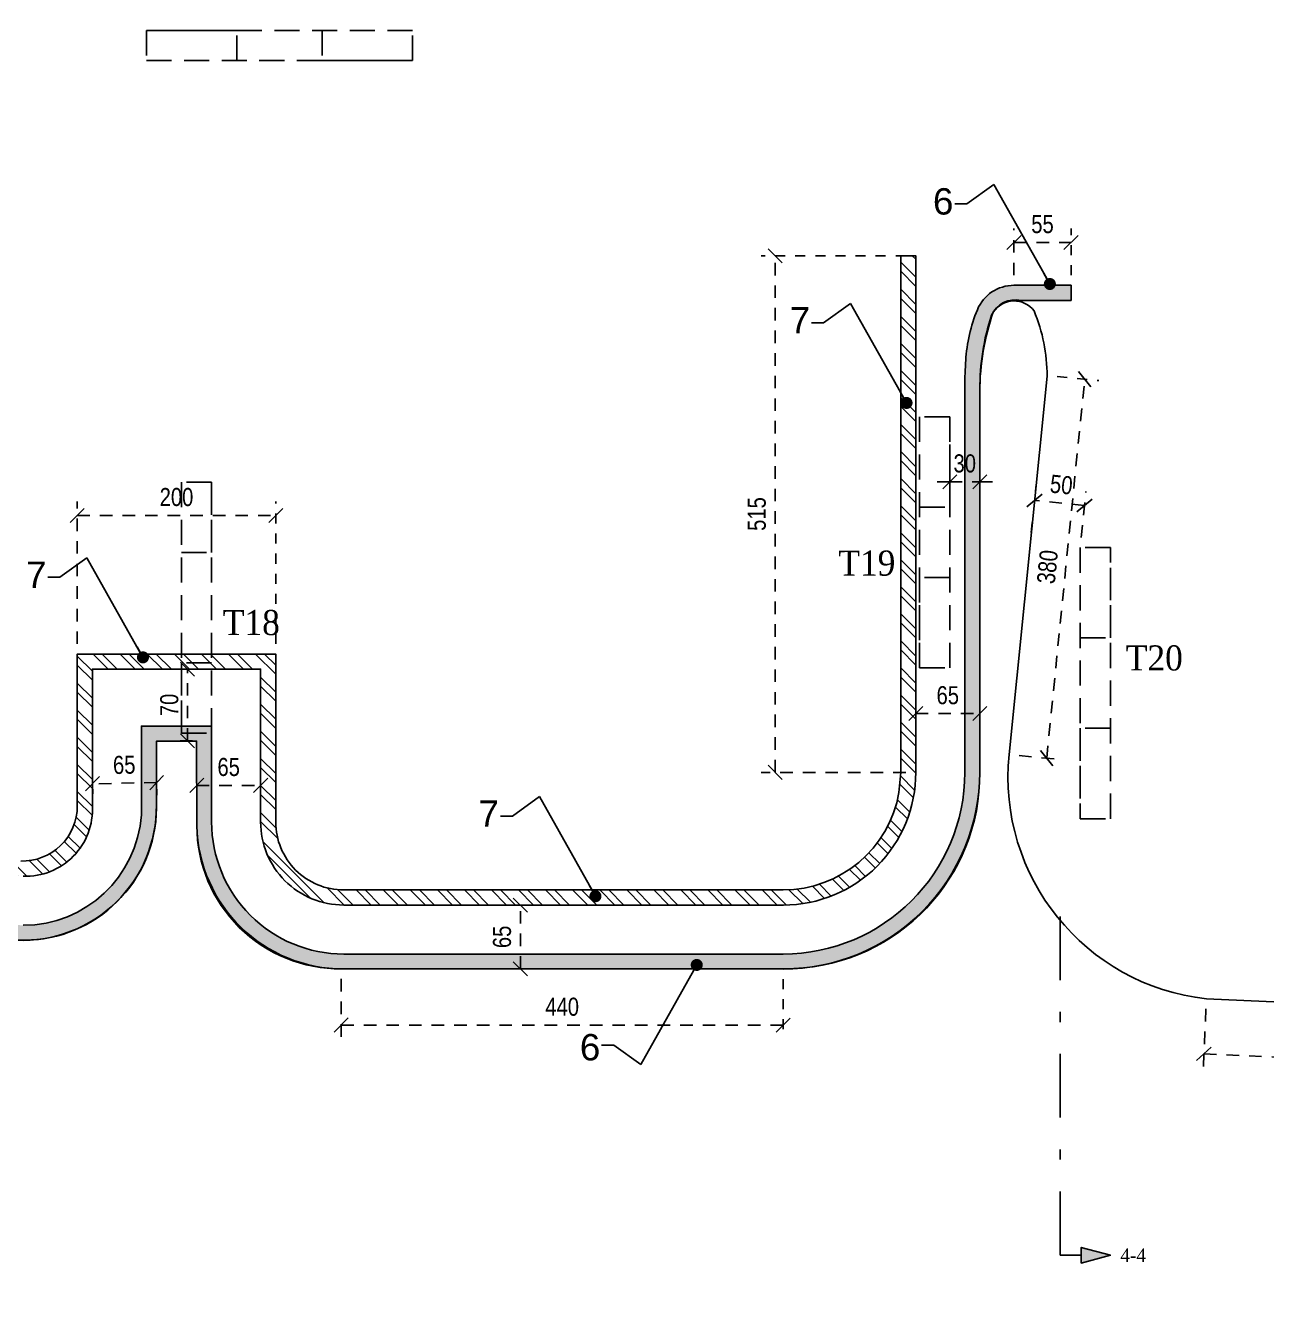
# Model space of a CAD drawing. Header units: millimetres. Extents: x -2171 to 1563, y -1758 to -1505.
# Drawn here: x 413.42 to 425.77, y -1615.48 to -1602.65 of the extents above; entities that cross this region are included whole.
import ezdxf
from ezdxf.enums import TextEntityAlignment as Align

# ---------------------------------------------------------------- set-up
doc = ezdxf.new("R2010")
doc.units = ezdxf.units.MM
doc.header["$PDMODE"] = 32
for name, pattern in [('DASHDOT', [25.399999999999995, 12.7, -6.349999999999999, 0, -6.349999999999999]), ('DASHED2', [0.375, 0.25, -0.125]), ('HIDDEN', [0.375, 0.25, -0.125]), ('HIDDEN2', [0.1875, 0.125, -0.0625])]:
    doc.linetypes.add(name, pattern=pattern)
doc.layers.get('Defpoints').update_dxf_attribs({"color": 6})
for name, color, linetype in [('-S-AKSONES', 50, 'DASHDOT'), ('AM_5', 7, 'Continuous'), ('DIASTASEIS', 7, 'Continuous'), ('Geo_Beam_0', 94, 'Continuous'), ('Geo_Col', 7, 'Continuous'), ('Geo_Lines', 7, 'Continuous'), ('Geo_Lines_3', 7, 'Continuous'), ('Sect_Line_Symbol', 7, 'Continuous'), ('STITHAIO', 94, 'Continuous'), ('Text_Col_-1', 7, 'Continuous')]:
    doc.layers.add(name, color=color, linetype=linetype)
doc.styles.add('1-100', font='arial.ttf', dxfattribs={"width": 0.8})
doc.styles.add('ag', font='arial.ttf', dxfattribs={"height": 0.25})
doc.styles.add('S1TmsNwRmn11_b_934_161', font='times.ttf', dxfattribs={"width": 0.93362935265248, "height": 0.0010875})
doc.styles.add('S1TmsNwRmn1359_b_934_161', font='times.ttf', dxfattribs={"width": 0.93362935265248, "height": 0.1359375})
doc.dimstyles.new('CHRISTOFOROS', dxfattribs={"dimscale": 0.2, "dimtxt": 0.25, "dimasz": 0.6, "dimexe": 0, "dimexo": 0, "dimgap": 0, "dimtad": 0, "dimdec": 0, "dimlfac": 100, "dimzin": 0, "dimdsep": 46, "dimtxsty": 'ag', "dimblk": 'ARCHTICK', "dimcen": 0, "dimclrd": 256, "dimclre": 256, "dimclrt": 1, "dimaunit": 1, "dimadec": 0, "dimazin": 0, "dimtfac": 1, "dimtdec": 0, "dimtofl": 0, "dimtmove": 0, "dimatfit": 3, "dimfxl": 1, "dimtolj": 1, "dimtzin": 0, "dimlwd": -1, "dimlwe": -1, "dimarcsym": 0})
doc.dimstyles.new('Copy of 1-100', dxfattribs={"dimtxt": 0.18, "dimasz": 0.14, "dimexe": 0.14, "dimexo": 0.1, "dimgap": 0.09, "dimtad": 1, "dimdec": 0, "dimlfac": 100, "dimrnd": 5, "dimzin": 5, "dimdsep": 46, "dimtxsty": '1-100', "dimblk": 'OBLIQUE', "dimcen": 0.09, "dimclrd": 1, "dimclre": 1, "dimclrt": 2, "dimadec": 0, "dimazin": 0, "dimtfac": 1, "dimtdec": 0, "dimtix": 1, "dimtmove": 2, "dimatfit": 3, "dimfxl": 5, "dimfxlon": 1, "dimtolj": 1, "dimtzin": 5, "dimarcsym": 0})

# ---------------------------------------------------------------- blocks, each defined once
blk = doc.blocks.new('_Oblique')
at = {"color": 0, "linetype": 'ByBlock', "lineweight": -2}
blk.add_line((-0.5, -0.5), (0.5, 0.5), dxfattribs=at)
blk = doc.blocks.new('*D1329')
at = {"layer": 'Defpoints', "color": 0, "ltscale": 0.5, "transparency": 16777216}
for p in [(416.5585252571356, -1612.047381424296), (420.9582659931816, -1612.04869776865), (420.958098866481, -1612.607300956798)]:
    blk.add_point(p, dxfattribs=at)
at = {"layer": 'DIASTASEIS', "color": 1, "linetype": 'HIDDEN', "lineweight": -2, "ltscale": 0.5, "transparency": 16777216}
blk.add_line((416.5584953384569, -1612.147381419821), (416.5583162442848, -1612.745984606178), dxfattribs=at)
at = {"layer": 'DIASTASEIS', "color": 1, "linetype": 'HIDDEN2', "lineweight": -2, "ltscale": 0.5, "transparency": 16777216}
blk.add_line((420.9582360745029, -1612.148697764174), (420.9580569803308, -1612.747300950532), dxfattribs=at)
at = {"layer": 'DIASTASEIS', "color": 1, "linetype": 'DASHED2', "lineweight": -2, "ltscale": 0.5, "transparency": 16777216}
blk.add_line((416.558358130435, -1612.605984612444), (420.958098866481, -1612.607300956798), dxfattribs=at)
at = {"layer": 'DIASTASEIS', "color": 1, "lineweight": -2, "ltscale": 0.5, "transparency": 16777216, "xscale": 0.14, "yscale": 0.14, "zscale": 0.14}
for p, rotation in [((416.558358130435, -1612.605984612444), 179.9828578595504), ((420.958098866481, -1612.607300956798), 359.9828578595504)]:
    blk.add_blockref('_Oblique', p, dxfattribs=dict(at, rotation=rotation))
at = {"layer": 'DIASTASEIS', "color": 2, "ltscale": 0.5, "transparency": 16777216, "insert": (418.7582829214734, -1612.424739654972), "char_height": 0.18, "attachment_point": 5, "rotation": 359.98285785955045, "style": '1-100'}
blk.add_mtext('\\A1;440', dxfattribs=at)
blk = doc.blocks.new('*D1330')
at = {"layer": 'Defpoints', "color": 0, "ltscale": 0.5, "transparency": 16777216}
for p in [(425.1742051038296, -1612.345622340342), (434.5492683429929, -1612.764453736914), (434.5248266118996, -1613.311554017718)]:
    blk.add_point(p, dxfattribs=at)
at = {"layer": 'DIASTASEIS', "color": 1, "linetype": 'HIDDEN', "lineweight": -2, "ltscale": 0.5, "transparency": 16777216}
blk.add_line((425.1697420506626, -1612.445522696479), (425.1435150983026, -1613.032583119739), dxfattribs=at)
at = {"layer": 'DIASTASEIS', "color": 1, "linetype": 'DASHED2', "lineweight": -2, "ltscale": 0.5, "transparency": 16777216}
blk.add_line((425.1497633727362, -1612.892722621146), (434.5248266118996, -1613.311554017718), dxfattribs=at)
at = {"layer": 'DIASTASEIS', "color": 1, "linetype": 'HIDDEN2', "lineweight": -2, "ltscale": 0.5, "transparency": 16777216}
blk.add_line((434.5448052898261, -1612.864354093051), (434.518578337466, -1613.45141451631), dxfattribs=at)
at = {"layer": 'DIASTASEIS', "color": 1, "lineweight": -2, "ltscale": 0.5, "transparency": 16777216, "xscale": 0.14, "yscale": 0.14, "zscale": 0.14}
for p, rotation in [((425.1497633727362, -1612.892722621146), 177.4420092145653), ((434.5248266118996, -1613.311554017718), 357.4420092145654)]:
    blk.add_blockref('_Oblique', p, dxfattribs=dict(at, rotation=rotation))
at = {"layer": 'DIASTASEIS', "color": 2, "ltscale": 0.5, "transparency": 16777216, "insert": (429.8454134260698, -1612.920416436954), "char_height": 0.18, "attachment_point": 5, "rotation": 357.44200921456536, "style": '1-100'}
blk.add_mtext('\\A1;940', dxfattribs=at)
blk = doc.blocks.new('*D1343')
at = {"layer": 'Defpoints', "color": 0, "ltscale": 0.5, "transparency": 16777216}
for p in [(423.5870046253586, -1606.135366422767), (423.9619966370955, -1606.172955022213), (423.2085349381738, -1609.911062018487)]:
    blk.add_point(p, dxfattribs=at)
at = {"layer": 'DIASTASEIS', "color": 1, "linetype": 'DASHED2', "lineweight": -2, "ltscale": 0.5, "transparency": 16777216}
blk.add_line((423.5835269499106, -1609.948650617934), (423.9619966370955, -1606.172955022213), dxfattribs=at)
at = {"layer": 'DIASTASEIS', "color": 1, "linetype": 'HIDDEN2', "lineweight": -2, "ltscale": 0.5, "transparency": 16777216}
blk.add_line((423.6865059929768, -1606.145340280701), (424.101298551761, -1606.186918423322), dxfattribs=at)
at = {"layer": 'DIASTASEIS', "color": 1, "linetype": 'HIDDEN', "lineweight": -2, "ltscale": 0.5, "transparency": 16777216}
blk.add_line((423.308036305792, -1609.921035876422), (423.7228288645761, -1609.962614019043), dxfattribs=at)
at = {"layer": 'DIASTASEIS', "color": 1, "lineweight": -2, "ltscale": 0.5, "transparency": 16777216, "xscale": 0.14, "yscale": 0.14, "zscale": 0.14}
for p, rotation in [((423.9619966370955, -1606.172955022213), 84.27588308207734), ((423.5835269499106, -1609.948650617934), 264.2758830820773)]:
    blk.add_blockref('_Oblique', p, dxfattribs=dict(at, rotation=rotation))
at = {"layer": 'DIASTASEIS', "color": 2, "ltscale": 0.5, "transparency": 16777216, "insert": (423.5917045982383, -1608.042653936426), "char_height": 0.18, "attachment_point": 5, "rotation": 84.27588308207734, "style": '1-100'}
blk.add_mtext('\\A1;380', dxfattribs=at)
blk = doc.blocks.new('*D1345')
at = {"layer": 'Defpoints', "color": 0, "ltscale": 0.5, "transparency": 16777216}
for p in [(422.9173955154846, -1607.195232714381), (422.6176518567488, -1607.290571259596), (422.9173955154846, -1607.290627617151)]:
    blk.add_point(p, dxfattribs=at)
at = {"layer": 'DIASTASEIS', "color": 1, "linetype": 'HIDDEN', "lineweight": -2, "ltscale": 0.5, "transparency": 16777216}
blk.add_line((422.6176518567488, -1607.195232714381), (422.6176518567488, -1607.055232714381), dxfattribs=at)
at = {"layer": 'DIASTASEIS', "color": 1, "linetype": 'HIDDEN2', "lineweight": -2, "ltscale": 0.5, "transparency": 16777216}
blk.add_line((422.9173955154846, -1607.195232714381), (422.9173955154846, -1607.055232714381), dxfattribs=at)
at = {"layer": 'DIASTASEIS', "color": 1, "linetype": 'DASHED2', "lineweight": -2, "ltscale": 0.5, "transparency": 16777216}
for p, q in [((422.6176518567488, -1607.195232714381), (422.4776518567487, -1607.195232714381)), ((422.6176518567488, -1607.195232714381), (422.9173955154846, -1607.195232714381)), ((422.9173955154846, -1607.195232714381), (423.0573955154845, -1607.195232714381))]:
    blk.add_line(p, q, dxfattribs=at)
at = {"layer": 'DIASTASEIS', "color": 1, "lineweight": -2, "ltscale": 0.5, "transparency": 16777216, "xscale": 0.14, "yscale": 0.14, "zscale": 0.14}
blk.add_blockref('_Oblique', (422.6176518567488, -1607.195232714381), dxfattribs=at)
at = {"layer": 'DIASTASEIS', "color": 1, "lineweight": -2, "ltscale": 0.5, "transparency": 16777216, "xscale": 0.14, "yscale": 0.14, "zscale": 0.14, "rotation": 180}
blk.add_blockref('_Oblique', (422.9173955154846, -1607.195232714381), dxfattribs=at)
at = {"layer": 'DIASTASEIS', "color": 2, "ltscale": 0.5, "transparency": 16777216, "insert": (422.7675236861166, -1607.013268185049), "char_height": 0.18, "attachment_point": 5, "style": '1-100'}
blk.add_mtext('\\A1;30', dxfattribs=at)
blk = doc.blocks.new('*D1346')
at = {"layer": 'Defpoints', "color": 0, "ltscale": 0.5, "transparency": 16777216}
for p in [(423.4626728755772, -1607.380531188157), (423.4204646603253, -1607.800811572421), (423.9175454347855, -1607.8507327515)]:
    blk.add_point(p, dxfattribs=at)
at = {"layer": 'DIASTASEIS', "color": 1, "linetype": 'HIDDEN2', "lineweight": -2, "ltscale": 0.5, "transparency": 16777216}
blk.add_line((423.4304572650454, -1607.701312085734), (423.4766625221852, -1607.241231906796), dxfattribs=at)
at = {"layer": 'DIASTASEIS', "color": 1, "linetype": 'HIDDEN', "lineweight": -2, "ltscale": 0.5, "transparency": 16777216}
blk.add_line((423.9275380395056, -1607.751233264813), (423.9737432966454, -1607.291153085874), dxfattribs=at)
at = {"layer": 'DIASTASEIS', "color": 1, "linetype": 'DASHED2', "lineweight": -2, "ltscale": 0.5, "transparency": 16777216}
blk.add_line((423.9597536500374, -1607.430452367236), (423.4626728755772, -1607.380531188157), dxfattribs=at)
at = {"layer": 'DIASTASEIS', "color": 1, "lineweight": -2, "ltscale": 0.5, "transparency": 16777216, "xscale": 0.14, "yscale": 0.14, "zscale": 0.14}
for p, rotation in [((423.4626728755772, -1607.380531188157), 174.2650880362991), ((423.9597536500374, -1607.430452367236), 354.2650880362992)]:
    blk.add_blockref('_Oblique', p, dxfattribs=dict(at, rotation=rotation))
at = {"layer": 'DIASTASEIS', "color": 2, "ltscale": 0.5, "transparency": 16777216, "insert": (423.72939012434, -1607.224499089329), "char_height": 0.18, "attachment_point": 5, "rotation": 354.2650880362992, "style": '1-100'}
blk.add_mtext('\\A1;50', dxfattribs=at)
blk = doc.blocks.new('_ArchTick')
at = {"color": 0, "linetype": 'ByBlock', "const_width": 0.150000081}
blk.add_lwpolyline([(-0.5000002699998732, -0.5000002699998732), (0.5000002699998732, 0.5000002699998732)], dxfattribs=at)
blk = doc.blocks.new('*D1432')
at = {"layer": 'AM_5', "color": 1, "linetype": 'DASHED2', "lineweight": -2, "ltscale": 0.5, "transparency": 16777216}
blk.add_line((414.7195911383932, -1610.190564134839), (414.0815978108883, -1610.203600438351), dxfattribs=at)
at = {"layer": 'AM_5', "color": 1, "linetype": 'HIDDEN2', "lineweight": -2, "ltscale": 0.5, "transparency": 16777216}
blk.add_line((414.0815978108883, -1610.203600438351), (414.0844578746674, -1610.343571221142), dxfattribs=at)
at = {"layer": 'AM_5', "color": 1, "linetype": 'HIDDEN', "lineweight": -2, "ltscale": 0.5, "transparency": 16777216}
blk.add_line((414.7195911383932, -1610.190564134839), (414.7224512021723, -1610.33053491763), dxfattribs=at)
at = {"layer": 'Defpoints', "color": 0, "ltscale": 0.5, "transparency": 16777216}
for p in [(414.0797099030562, -1610.111206716563), (414.7177032305611, -1610.098170413051), (414.0815978108883, -1610.203600438351)]:
    blk.add_point(p, dxfattribs=at)
at = {"layer": 'AM_5', "color": 1, "lineweight": -2, "ltscale": 0.5, "transparency": 16777216, "xscale": 0.14, "yscale": 0.14, "zscale": 0.14}
for p, rotation in [((414.0815978108883, -1610.203600438351), 181.1705784584299), ((414.7195911383932, -1610.190564134839), 1.170578458429947)]:
    blk.add_blockref('_Oblique', p, dxfattribs=dict(at, rotation=rotation))
at = {"layer": 'AM_5', "color": 2, "ltscale": 0.5, "transparency": 16777216, "insert": (414.3968783705288, -1610.015217110962), "char_height": 0.18, "attachment_point": 5, "rotation": 1.1705784584299634, "style": '1-100'}
blk.add_mtext('\\A1;65', dxfattribs=at)
blk = doc.blocks.new('*D1433')
at = {"layer": 'AM_5', "color": 1, "linetype": 'HIDDEN', "lineweight": -2, "ltscale": 0.5, "transparency": 16777216}
blk.add_line((415.1188650999776, -1610.218776564162), (415.1188648741908, -1610.358776564162), dxfattribs=at)
at = {"layer": 'AM_5', "color": 1, "linetype": 'DASHED2', "lineweight": -2, "ltscale": 0.5, "transparency": 16777216}
blk.add_line((415.1188650999776, -1610.218776564162), (415.7556958729981, -1610.218777591219), dxfattribs=at)
at = {"layer": 'AM_5', "color": 1, "linetype": 'HIDDEN2', "lineweight": -2, "ltscale": 0.5, "transparency": 16777216}
blk.add_line((415.7556958729981, -1610.218777591219), (415.7556956472113, -1610.358777591219), dxfattribs=at)
at = {"layer": 'Defpoints', "color": 0, "ltscale": 0.5, "transparency": 16777216}
for p in [(415.1188651303575, -1610.199939414802), (415.7556959033779, -1610.199940441859), (415.7556958729981, -1610.218777591219)]:
    blk.add_point(p, dxfattribs=at)
at = {"layer": 'AM_5', "color": 1, "lineweight": -2, "ltscale": 0.5, "transparency": 16777216, "xscale": 0.14, "yscale": 0.14, "zscale": 0.14}
for p, rotation in [((415.1188650999776, -1610.218776564162), 179.9999075954853), ((415.7556958729981, -1610.218777591219), 359.9999075954853)]:
    blk.add_blockref('_Oblique', p, dxfattribs=dict(at, rotation=rotation))
at = {"layer": 'AM_5', "color": 2, "ltscale": 0.5, "transparency": 16777216, "insert": (415.4372807798545, -1610.036873939901), "char_height": 0.18, "attachment_point": 5, "rotation": 359.99990759548535, "style": '1-100'}
blk.add_mtext('\\A1;65', dxfattribs=at)
blk = doc.blocks.new('*D1434')
at = {"layer": 'AM_5', "color": 1, "linetype": 'HIDDEN', "lineweight": -2, "ltscale": 0.5, "transparency": 16777216}
blk.add_line((413.9297040148667, -1608.810883227101), (413.9297040148667, -1607.389916223546), dxfattribs=at)
at = {"layer": 'AM_5', "color": 1, "linetype": 'HIDDEN2', "lineweight": -2, "ltscale": 0.5, "transparency": 16777216}
blk.add_line((415.9056979823168, -1608.810883227094), (415.9056979823168, -1607.389916223546), dxfattribs=at)
at = {"layer": 'AM_5', "color": 1, "linetype": 'DASHED2', "lineweight": -2, "ltscale": 0.5, "transparency": 16777216}
blk.add_line((413.9297040148667, -1607.529916223546), (415.9056979823168, -1607.529916223546), dxfattribs=at)
at = {"layer": 'Defpoints', "color": 0, "ltscale": 0.5, "transparency": 16777216}
for p in [(415.9056979823168, -1607.529916223546), (413.9297040148667, -1608.910883227101), (415.9056979823168, -1608.910883227093)]:
    blk.add_point(p, dxfattribs=at)
at = {"layer": 'AM_5', "color": 1, "lineweight": -2, "ltscale": 0.5, "transparency": 16777216, "xscale": 0.14, "yscale": 0.14, "zscale": 0.14, "rotation": 180}
blk.add_blockref('_Oblique', (413.9297040148667, -1607.529916223546), dxfattribs=at)
at = {"layer": 'AM_5', "color": 1, "lineweight": -2, "ltscale": 0.5, "transparency": 16777216, "xscale": 0.14, "yscale": 0.14, "zscale": 0.14}
blk.add_blockref('_Oblique', (415.9056979823168, -1607.529916223546), dxfattribs=at)
at = {"layer": 'AM_5', "color": 2, "ltscale": 0.5, "transparency": 16777216, "insert": (414.9177009985917, -1607.348013085756), "char_height": 0.18, "attachment_point": 5, "style": '1-100'}
blk.add_mtext('\\A1;200', dxfattribs=at)
blk = doc.blocks.new('*D1435')
at = {"layer": 'AM_5', "color": 1, "linetype": 'HIDDEN2', "lineweight": -2, "ltscale": 0.5, "transparency": 16777216}
blk.add_line((414.9535989100203, -1609.060862070069), (415.1684809189474, -1609.060862070069), dxfattribs=at)
at = {"layer": 'AM_5', "color": 1, "linetype": 'DASHED2', "lineweight": -2, "ltscale": 0.5, "transparency": 16777216}
blk.add_line((415.0284809189474, -1609.775164314721), (415.0284809189474, -1609.060862070069), dxfattribs=at)
at = {"layer": 'AM_5', "color": 1, "linetype": 'HIDDEN', "lineweight": -2, "ltscale": 0.5, "transparency": 16777216}
blk.add_line((414.9535842100538, -1609.775164314721), (415.1684809189474, -1609.775164314721), dxfattribs=at)
at = {"layer": 'Defpoints', "color": 0, "ltscale": 0.5, "transparency": 16777216}
for p in [(414.8535989100203, -1609.060862070069), (415.0284809189474, -1609.060862070069), (414.8535842100539, -1609.775164314721)]:
    blk.add_point(p, dxfattribs=at)
at = {"layer": 'AM_5', "color": 1, "lineweight": -2, "ltscale": 0.5, "transparency": 16777216, "xscale": 0.14, "yscale": 0.14, "zscale": 0.14}
for p, rotation in [((415.0284809189474, -1609.060862070069), 90), ((415.0284809189474, -1609.775164314721), 270)]:
    blk.add_blockref('_Oblique', p, dxfattribs=dict(at, rotation=rotation))
at = {"layer": 'AM_5', "color": 2, "ltscale": 0.5, "transparency": 16777216, "insert": (414.846577781157, -1609.418013192395), "char_height": 0.18, "attachment_point": 5, "rotation": 90, "style": '1-100'}
blk.add_mtext('\\A1;70', dxfattribs=at)
blk = doc.blocks.new('*D1436')
at = {"layer": 'AM_5', "color": 1, "linetype": 'HIDDEN2', "lineweight": -2, "ltscale": 0.5, "transparency": 16777216}
blk.add_line((418.3417907898842, -1611.410804701229), (418.4817907898843, -1611.410804701229), dxfattribs=at)
at = {"layer": 'AM_5', "color": 1, "linetype": 'DASHED2', "lineweight": -2, "ltscale": 0.5, "transparency": 16777216}
blk.add_line((418.3417907898842, -1612.045783830649), (418.3417907898842, -1611.410804701229), dxfattribs=at)
at = {"layer": 'AM_5', "color": 1, "linetype": 'HIDDEN', "lineweight": -2, "ltscale": 0.5, "transparency": 16777216}
blk.add_line((418.3417907898842, -1612.045783830649), (418.4817907898843, -1612.045783830649), dxfattribs=at)
at = {"layer": 'Defpoints', "color": 0, "ltscale": 0.5, "transparency": 16777216}
for p in [(418.2516829587533, -1611.410804701229), (418.3417907898842, -1611.410804701229), (418.2517089631923, -1612.045783830649)]:
    blk.add_point(p, dxfattribs=at)
at = {"layer": 'AM_5', "color": 1, "lineweight": -2, "ltscale": 0.5, "transparency": 16777216, "xscale": 0.14, "yscale": 0.14, "zscale": 0.14}
for p, rotation in [((418.3417907898842, -1611.410804701229), 90), ((418.3417907898842, -1612.045783830649), 270)]:
    blk.add_blockref('_Oblique', p, dxfattribs=dict(at, rotation=rotation))
at = {"layer": 'AM_5', "color": 2, "ltscale": 0.5, "transparency": 16777216, "insert": (418.1598876520937, -1611.728294265938), "char_height": 0.18, "attachment_point": 5, "rotation": 90, "style": '1-100'}
blk.add_mtext('\\A1;65', dxfattribs=at)
blk = doc.blocks.new('*D1437')
at = {"layer": 'AM_5', "color": 1, "linetype": 'HIDDEN', "lineweight": -2, "ltscale": 0.5, "transparency": 16777216}
blk.add_line((422.2796966940729, -1609.504123604233), (422.2796966940729, -1609.644123604233), dxfattribs=at)
at = {"layer": 'AM_5', "color": 1, "linetype": 'DASHED2', "lineweight": -2, "ltscale": 0.5, "transparency": 16777216}
blk.add_line((422.2796966940729, -1609.504123604233), (422.9169962379279, -1609.504123604233), dxfattribs=at)
at = {"layer": 'AM_5', "color": 1, "linetype": 'HIDDEN2', "lineweight": -2, "ltscale": 0.5, "transparency": 16777216}
blk.add_line((422.9169962379279, -1609.504123604233), (422.9169962379279, -1609.644123604233), dxfattribs=at)
at = {"layer": 'Defpoints', "color": 0, "ltscale": 0.5, "transparency": 16777216}
for p in [(422.2796966940729, -1609.414108014084), (422.9169962379279, -1609.414227838616), (422.9169962379279, -1609.504123604233)]:
    blk.add_point(p, dxfattribs=at)
at = {"layer": 'AM_5', "color": 1, "lineweight": -2, "ltscale": 0.5, "transparency": 16777216, "xscale": 0.14, "yscale": 0.14, "zscale": 0.14, "rotation": 180}
blk.add_blockref('_Oblique', (422.2796966940729, -1609.504123604233), dxfattribs=at)
at = {"layer": 'AM_5', "color": 1, "lineweight": -2, "ltscale": 0.5, "transparency": 16777216, "xscale": 0.14, "yscale": 0.14, "zscale": 0.14}
blk.add_blockref('_Oblique', (422.9169962379279, -1609.504123604233), dxfattribs=at)
at = {"layer": 'AM_5', "color": 2, "ltscale": 0.5, "transparency": 16777216, "insert": (422.5983464660004, -1609.322220466442), "char_height": 0.18, "attachment_point": 5, "style": '1-100'}
blk.add_mtext('\\A1;65', dxfattribs=at)
blk = doc.blocks.new('*D1438')
at = {"layer": 'AM_5', "color": 1, "linetype": 'HIDDEN2', "lineweight": -2, "ltscale": 0.5, "transparency": 16777216}
blk.add_line((422.1796967848061, -1604.943283888194), (420.7392684627701, -1604.943283888194), dxfattribs=at)
at = {"layer": 'AM_5', "color": 1, "linetype": 'DASHED2', "lineweight": -2, "ltscale": 0.5, "transparency": 16777216}
blk.add_line((420.8792684627701, -1610.089195893142), (420.8792684627701, -1604.943283888194), dxfattribs=at)
at = {"layer": 'AM_5', "color": 1, "linetype": 'HIDDEN', "lineweight": -2, "ltscale": 0.5, "transparency": 16777216}
blk.add_line((422.179696694073, -1610.089195893142), (420.7392684627701, -1610.089195893142), dxfattribs=at)
at = {"layer": 'Defpoints', "color": 0, "ltscale": 0.5, "transparency": 16777216}
for p in [(420.8792684627701, -1604.943283888194), (422.2796967848061, -1604.943283888194), (422.279696694073, -1610.089195893142)]:
    blk.add_point(p, dxfattribs=at)
at = {"layer": 'AM_5', "color": 1, "lineweight": -2, "ltscale": 0.5, "transparency": 16777216, "xscale": 0.14, "yscale": 0.14, "zscale": 0.14}
for p, rotation in [((420.8792684627701, -1604.943283888194), 90), ((420.8792684627701, -1610.089195893142), 270)]:
    blk.add_blockref('_Oblique', p, dxfattribs=dict(at, rotation=rotation))
at = {"layer": 'AM_5', "color": 2, "ltscale": 0.5, "transparency": 16777216, "insert": (420.6973653249796, -1607.516239890667), "char_height": 0.18, "attachment_point": 5, "rotation": 90, "style": '1-100'}
blk.add_mtext('\\A1;515', dxfattribs=at)
blk = doc.blocks.new('*D1439')
at = {"layer": 'AM_5', "color": 1, "linetype": 'HIDDEN', "lineweight": -2, "ltscale": 0.5, "transparency": 16777216}
blk.add_line((423.2577445770325, -1605.137995154411), (423.2577445770325, -1604.67116387475), dxfattribs=at)
at = {"layer": 'AM_5', "color": 1, "linetype": 'HIDDEN2', "lineweight": -2, "ltscale": 0.5, "transparency": 16777216}
blk.add_line((423.8256466606148, -1605.137995154411), (423.8256466606148, -1604.67116387475), dxfattribs=at)
at = {"layer": 'AM_5', "color": 1, "linetype": 'DASHED2', "lineweight": -2, "ltscale": 0.5, "transparency": 16777216}
blk.add_line((423.2577445770325, -1604.811163874751), (423.8256466606148, -1604.811163874751), dxfattribs=at)
at = {"layer": 'Defpoints', "color": 0, "ltscale": 0.5, "transparency": 16777216}
for p in [(423.8256466606148, -1604.811163874751), (423.2577445770325, -1605.237995154411), (423.8256466606148, -1605.237995154411)]:
    blk.add_point(p, dxfattribs=at)
at = {"layer": 'AM_5', "color": 1, "lineweight": -2, "ltscale": 0.5, "transparency": 16777216, "xscale": 0.14, "yscale": 0.14, "zscale": 0.14, "rotation": 180}
blk.add_blockref('_Oblique', (423.2577445770325, -1604.811163874751), dxfattribs=at)
at = {"layer": 'AM_5', "color": 1, "lineweight": -2, "ltscale": 0.5, "transparency": 16777216, "xscale": 0.14, "yscale": 0.14, "zscale": 0.14}
blk.add_blockref('_Oblique', (423.8256466606148, -1604.811163874751), dxfattribs=at)
at = {"layer": 'AM_5', "color": 2, "ltscale": 0.5, "transparency": 16777216, "insert": (423.5416956188236, -1604.62962908621), "char_height": 0.18, "attachment_point": 5, "style": '1-100'}
blk.add_mtext('\\A1;55', dxfattribs=at)

msp = doc.modelspace()

# ---------------------------------------------------------------- hatches: boundary and pattern name
at = {"layer": 'Geo_Beam_0', "linetype": 'Continuous', "ltscale": 0.5, "transparency": 33554687}
h = msp.add_hatch(dxfattribs=at)
h.set_pattern_fill('SACNCR', color=253, scale=0.04)
h.set_pattern_definition([(45, (0, 0), (-0.0673519209080187, 0.0673519209080187), []), (45, (0.067352, 0), (-0.0673519209080187, 0.0673519209080187), [0, -0.09525])])
edge = h.paths.add_edge_path()
edge.add_line((424.0256587151191, -1597.398682758792), (406.7676943150173, -1597.398682758792))
edge.add_line((406.7676943150173, -1597.398682758792), (406.7676943150173, -1602.348682592928))
edge.add_line((406.7676943150173, -1602.348682592928), (403.5432026083639, -1602.347693439185))
edge.add_arc((403.5423604815902, -1605.092899445956), 2.745206135938001, 89.98242379322018, 185.446485268922)
edge.add_line((400.8095481692449, -1605.353463438643), (401.2336493554393, -1609.666255751363))
edge.add_arc((403.3878451347564, -1609.233937304585), 2.197147854617978, 191.3477593347945, 268.4981160747907)
edge.add_line((403.330258289974, -1611.4303303592), (413.3921037025902, -1611.762458861729))
edge.add_arc((413.3920072865601, -1610.436484740751), 1.325974124483256, 270.0041661684827, 359.6944801490168)
edge.add_line((414.7179625599029, -1610.443555235307), (414.7179751191554, -1609.778858197818))
edge.add_line((414.7179751191554, -1609.778858197818), (415.1176934830667, -1609.77774891436))
edge.add_line((415.1176934830667, -1609.77774891436), (415.1200367776483, -1610.622129915244))
edge.add_arc((416.5792555138442, -1610.58776807803), 1.45962325821489, 181.3489577774885, 270.1550004049508)
edge.add_line((416.5832041802567, -1612.047385995143), (421.0649367312766, -1612.043082457723))
edge.add_arc((420.980523847767, -1610.10848166262), 1.936441522823245, 272.4984152473384, 360.5706402446013)
edge.add_line((422.9168693309929, -1610.089195893135), (422.9176966940732, -1606.272462612238))
edge.add_arc((425.33181891202, -1606.272985927714), 2.414122274667002, 162.2263636406994, 179.987579846846, ccw=False)
edge.add_arc((423.2742232443871, -1605.64878873759), 0.2663346846338164, 78.30210118912788, 154.9589204371281, ccw=False)
edge.add_line((423.3282229704387, -1605.387985758647), (423.8256438272783, -1605.387995154384))
edge.add_line((423.8256438272783, -1605.387995154384), (423.8256466606148, -1605.237995154411))
edge.add_line((423.8256466606148, -1605.237995154411), (423.2577445770325, -1605.237995154411))
edge.add_arc((423.2577445770328, -1605.632711368139), 0.3947162137280884, 90.00000000004125, 157.4196821867719)
edge.add_arc((424.3172598152025, -1606.073318027576), 1.542194652851814, 157.4196821867434, 176.8264764805955)
edge.add_arc((293.9239581212092, -1598.843642434732), 129.0513784502627, 356.7488852150706, 356.826476480576, ccw=False)
edge.add_line((422.7676370650344, -1606.162431687976), (422.7676370650344, -1610.089195893135))
edge.add_arc((420.9581351849422, -1610.089195893135), 1.809501880092227, 270.00418343124176, 359.99999999999284, ccw=False)
edge.add_line((420.9582673050871, -1611.898697768404), (416.5831455346269, -1611.898873032522))
edge.add_arc((416.583092840781, -1610.583475475224), 1.315397558353166, 179.9976124279166, 270.0022952262301, ccw=False)
edge.add_line((415.2676952835699, -1610.583420661301), (415.2676968206513, -1609.628868586989))
edge.add_line((415.2676968206513, -1609.628868586989), (414.5677040148716, -1609.628868586989))
edge.add_line((414.5677040148716, -1609.628868586989), (414.5677172399614, -1610.512239170903))
edge.add_arc((413.3903229860794, -1610.432359356214), 1.180100849024838, 270.0864566612107, 356.1187398042187, ccw=False)
edge.add_line((413.3921037025902, -1611.612458861729), (403.3206246169359, -1611.279929656397))
edge.add_arc((403.388193164106, -1609.233447125657), 2.047597679523582, 185.4543197008269, 268.108956863738, ccw=False)
edge.add_line((401.3498663985341, -1609.428075628049), (400.9471543456461, -1605.092899445963))
edge.add_arc((403.5423604815904, -1605.092899445963), 2.595206135944351, 90.0000000000012, 180, ccw=False)
edge.add_line((403.5423604815904, -1602.497693310018), (406.9176943150173, -1602.497693310018))
edge.add_line((406.9176943150173, -1602.497693310018), (406.9176943150173, -1597.548682758791))
edge.add_line((406.9176943150173, -1597.548682758791), (424.0256587151192, -1597.548682758787))
edge.add_line((424.0256587151192, -1597.548682758787), (424.0256587151191, -1597.398682758792))
at = {"layer": 'Geo_Lines_3', "linetype": 'Continuous', "ltscale": 0.5, "transparency": 33554572}
h = msp.add_hatch(dxfattribs=at)
h.set_pattern_fill('ANSI32', color=9, scale=0.02, angle=90)
h.set_pattern_definition([(135, (0, 0), (-0.1347038418160373, -0.1347038418160373), []), (135, (0, 0.0898026), (-0.1347038418160373, -0.1347038418160373), [])])
edge = h.paths.add_edge_path()
edge.add_line((413.9376587090258, -1597.818682758792), (407.4056943150173, -1597.818682758792))
edge.add_line((407.4056943150173, -1597.818682758792), (407.4056943150173, -1602.986682592928))
edge.add_line((407.4056943150173, -1602.986682592928), (403.3836586967596, -1602.991678029059))
edge.add_arc((403.5423604815903, -1605.092899445963), 2.107206135944234, 94.31925498815592, 185.4442502258453)
edge.add_line((401.4446599805333, -1605.292825200248), (401.8354647190703, -1609.381660775936))
edge.add_arc((403.3881780596574, -1609.233254776267), 1.559789427703331, 185.4596593990738, 268.1109190072582)
edge.add_line((403.3367600536155, -1610.792196483782), (413.3921037025901, -1611.124458861729))
edge.add_arc((413.4141161379896, -1610.458290745252), 0.666531699713234, 268.1074433198363, 363.0494655113679)
edge.add_line((414.0797040148717, -1610.422832532237), (414.0797297496691, -1609.060846144246))
edge.add_line((414.0797297496691, -1609.060846144246), (415.7556977404115, -1609.06088063479))
edge.add_line((415.7556977404115, -1609.06088063479), (415.755695284914, -1610.583421448321))
edge.add_arc((416.5831455346227, -1610.583422782802), 0.8274502497097802, 179.9999075954891, 270.0022952401044)
edge.add_line((416.5831786818634, -1611.410873031848), (420.9614636495681, -1611.410693726988))
edge.add_arc((420.9614096613115, -1610.092402794739), 1.318290933354324, 270.0023464465731, 360.1393790273486)
edge.add_line((422.2796966940729, -1610.089195893142), (422.2796966940729, -1604.943283888193))
edge.add_line((422.2796966940729, -1604.943283888193), (422.1296966940873, -1604.943283885548))
edge.add_line((422.1296966940873, -1604.943283885548), (422.1296966940693, -1610.089195893191))
edge.add_line((422.1296966940693, -1610.089195893191), (422.1123987788659, -1610.289769725869))
edge.add_arc((420.9582027954975, -1610.089205376867), 1.17149239268309, 270.00190506142724, 350.1421622570668, ccw=False)
edge.add_line((420.9582417471443, -1611.260697768902), (416.583172672939, -1611.260873031968))
edge.add_arc((416.5831455346228, -1610.583422782802), 0.677450249709787, 180.0001074876774, 270.0022952401017, ccw=False)
edge.add_line((415.9056952849142, -1610.583424053708), (415.9056979823168, -1608.910883227093))
edge.add_line((415.9056979823168, -1608.910883227093), (413.9297040148717, -1608.910883227093))
edge.add_line((413.9297040148717, -1608.910883227093), (413.9297040148717, -1610.424440018829))
edge.add_arc((413.3809299847113, -1610.424440018829), 0.5487740301604163, -91.57195948271419, 0, ccw=False)
edge.add_line((413.3658757812672, -1610.97300752346), (403.341740703416, -1610.641562869055))
edge.add_arc((403.388334755108, -1609.232383201258), 1.409949765695927, 192.3796696347048, 268.1062242599391, ccw=False)
edge.add_line((402.0111685607838, -1609.534660582146), (401.5939811297593, -1605.278570552861))
edge.add_arc((403.5367193741132, -1605.088140845844), 1.952049015621651, 94.10254651980301, 185.5983219930748, ccw=False)
edge.add_line((403.3970663213363, -1603.141093752361), (407.5556943150173, -1603.136682592928))
edge.add_line((407.5556943150173, -1603.136682592928), (407.5556943150173, -1597.96868290812))
edge.add_line((407.5556943150173, -1597.96868290812), (413.9376587090258, -1597.96868290812))
edge.add_line((413.9376587090258, -1597.96868290812), (413.9376587090258, -1597.818682758792))
at = {"layer": 'Sect_Line_Symbol'}
msp.add_hatch(color=2, dxfattribs=at).paths.add_polyline_path([(423.7176138636391, -1614.898682744723), (423.9278361157523, -1614.898682744723), (423.9278361157523, -1614.976328458254), (424.2176138636391, -1614.898682744723), (423.9278361157523, -1614.821037031192), (423.9278361157523, -1614.898682744723)])

# ---------------------------------------------------------------- linework, layer by layer
at = {"layer": 'Geo_Col', "color": 94, "linetype": 'HIDDEN'}
for points in [[(414.6175551173903, -1602.998682758879), (417.2675551173904, -1602.998682758879), (417.2675551173904, -1602.698682758879), (414.6175551173903, -1602.698682758879)], [(414.6175551173903, -1602.998682758879), (415.5175551173904, -1602.998682758879), (415.5175551173904, -1602.698682758879), (414.6175551173903, -1602.698682758879)], [(417.2675551173904, -1602.698682758879), (416.3675551173903, -1602.698682758879), (416.3675551173903, -1602.998682758879), (417.2675551173904, -1602.998682758879)], [(422.6176518567488, -1609.048682484636), (422.6176518567488, -1606.548682484636), (422.3176518567488, -1606.548682484636), (422.3176518567488, -1609.048682484636)], [(422.3176518567488, -1606.548682484636), (422.3176518567488, -1607.448682484636), (422.6176518567488, -1607.448682484636), (422.6176518567488, -1606.548682484636)], [(415.2676510108201, -1609.698682491552), (415.2676510108201, -1607.198682491552), (414.9676510108202, -1607.198682491552), (414.9676510108202, -1609.698682491552)], [(414.9676510108202, -1607.198682491552), (414.9676510108202, -1607.898682491552), (415.2676510108201, -1607.898682491552), (415.2676510108201, -1607.198682491552)], [(424.2175454347857, -1610.550732751499), (424.2175454347857, -1607.850732751499), (423.9175454347855, -1607.850732751499), (423.9175454347855, -1610.550732751499)], [(423.9175454347855, -1607.850732751499), (423.9175454347855, -1608.750732751499), (424.2175454347857, -1608.750732751499), (424.2175454347857, -1607.850732751499)], [(422.6176518567488, -1609.048682484636), (422.6176518567488, -1608.148682484636), (422.3176518567488, -1608.148682484636), (422.3176518567488, -1609.048682484636)], [(415.2676510108201, -1609.698682491552), (415.2676510108201, -1608.998682491552), (414.9676510108202, -1608.998682491552), (414.9676510108202, -1609.698682491552)], [(424.2175454347857, -1610.550732751499), (424.2175454347857, -1609.650732751499), (423.9175454347855, -1609.650732751499), (423.9175454347855, -1610.550732751499)]]:
    msp.add_lwpolyline(points, close=True, dxfattribs=at)
at = {"layer": 'Geo_Lines', "color": 94}
msp.add_lwpolyline([(435.8723400797225, -1596.033283173226), (423.9876587151188, -1596.033283173226), (423.9876587151191, -1597.398682758879), (406.7676943150172, -1597.398682758879), (406.7676943150172, -1602.348682593015), (403.6160505908294, -1602.348682527396, 0.4503867004457472), (400.8095481668546, -1605.353463413735), (401.2005627363589, -1609.442513212471, 0.3628964541314394), (403.2028997261614, -1611.420286793105), (413.3397964009239, -1611.761426563478, 0.4266676430321938), (414.7177024462507, -1610.417475075578), (414.7177040148715, -1609.778865750523), (415.1176935019382, -1609.777755714655), (415.1200367818939, -1610.622131445276, 0.4152962840433905), (416.5585252571356, -1612.047381424296), (420.9582659931816, -1612.048697768651, 0.4145231940216311), (422.9168693309928, -1610.089195893223), (422.9175825892366, -1606.295655937467, -0.0840898140903889), (423.0515113557414, -1605.505845303345, -0.5177673579127992), (423.4579477310997, -1605.493436449653, -0.1006388602670729), (423.5869885174759, -1606.142681508051), (423.2085349381739, -1609.911062018487, 0.4106642453568268), (425.1742051038295, -1612.345622340342), (434.5492683429929, -1612.764453736914, 0.3591214910955181)], format="xyb", dxfattribs=at)
at = {"layer": 'Sect_Line_Symbol', "color": 2, "linetype": 'DASHDOT', "ltscale": 0.05}
msp.add_lwpolyline([(423.7176138636391, -1614.898682744723), (423.7176138636391, -1611.275950643344)], dxfattribs=at)
at = {"layer": 'Sect_Line_Symbol', "color": 2}
msp.add_lwpolyline([(423.7176138636391, -1614.898682744723), (423.9278361157523, -1614.898682744723), (423.9278361157523, -1614.976328458254), (424.2176138636391, -1614.898682744723), (423.9278361157523, -1614.821037031192), (423.9278361157523, -1614.898682744723)], close=True, dxfattribs=at)
at = {"layer": 'STITHAIO', "ltscale": 0.5}
for points in [[(413.3921037025901, -1611.124458861729, 0.4397086100990012), (414.0797040148717, -1610.422832532237), (414.0797297496691, -1609.060846144246), (415.7556977404115, -1609.06088063479), (415.755695284914, -1610.583421448321, 0.4142257679480906), (416.5831786818634, -1611.410873031848), (420.9614636495681, -1611.410693726988, 0.4149142398319741), (422.2796966940729, -1610.089195893142), (422.2796966940729, -1604.943283888193), (422.1296966940873, -1604.943283885548), (422.1296966940693, -1610.089195893191, 1.7416e-12), (422.1123987788659, -1610.289769725869, -0.3646634488592653), (420.9582417471443, -1611.260697768902), (416.583172672939, -1611.260873031968, -0.4142247461005778), (415.9056952849142, -1610.583424053708), (415.9056979823168, -1608.910883227093), (413.9297040148717, -1608.910883227093), (413.9297040148717, -1610.424440018829, -0.4222723643177993), (413.3658757812672, -1610.97300752346)], [(413.3921037025902, -1611.762458861729, 0.4126313472275644), (414.7179625599029, -1610.443555235307), (414.7179751191554, -1609.778858197818), (415.1176934830667, -1609.77774891436), (415.1200367776483, -1610.622129915244, 0.4081231980336916), (416.5832041802567, -1612.047385995143), (421.0649367312766, -1612.043082457723, 0.4043928562615701), (422.9168693309929, -1610.089195893135), (422.9176966940732, -1606.272462612238, -0.0776534481214035), (423.0329228088266, -1605.53605780112, -0.3475364904062892), (423.3282229704387, -1605.387985758647), (423.8256438272783, -1605.387995154384), (423.8256466606148, -1605.237995154411), (423.2577445770325, -1605.237995154411, 0.3029640233304127), (422.8932864495956, -1605.481148962758, 0.0848810881065427), (422.7774301906512, -1605.987941949901, -0.0003385557763995), (422.7676370650344, -1606.162431687976), (422.7676370650344, -1610.089195893135, -0.4141921770391375), (420.9582673050871, -1611.898697768404), (416.5831455346269, -1611.898873032522, -0.4142375008113481), (415.2676952835699, -1610.583420661301), (415.2676968206513, -1609.628868586989), (414.5677040148716, -1609.628868586989), (414.5677172399614, -1610.512239170903, -0.3940732033138758), (413.3921037025902, -1611.612458861729)]]:
    msp.add_lwpolyline(points, format="xyb", dxfattribs=at)

# ---------------------------------------------------------------- texts
at = {"layer": '-S-AKSONES', "color": 3, "linetype": 'Continuous', "char_height": 0.2625, "width": 0.4160931041748498, "style": 'ag'}
for s, insert, attachment_point in [('6', (422.6544083684742, -1604.270935995729), 3), ('7', (421.2273272442351, -1605.455685231868), 3), ('7', (413.6232714628521, -1607.989767730153), 3), ('7', (418.1291498277667, -1610.36900699919), 3), ('6', (419.1380942820932, -1612.9616464932), 9)]:
    msp.add_mtext(s, dxfattribs=dict(at, insert=insert, attachment_point=attachment_point))
at = {"layer": 'Sect_Line_Symbol', "color": 2, "style": 'S1TmsNwRmn1359_b_934_161', "width": 0.93362935265248}
msp.add_text('4-4', height=0.1359375, dxfattribs=at).set_placement((424.3176138636393, -1614.898682744723), align=Align.MIDDLE_LEFT)
at = {"layer": 'Text_Col_-1', "color": 200, "style": 'S1TmsNwRmn11_b_934_161', "width": 0.93362935265248}
for s, p in [('T19', (421.5089582859393, -1608.129894822788)), ('T18', (415.3789970055866, -1608.72220623774)), ('T20', (424.3713124643866, -1609.074509339417))]:
    msp.add_text(s, height=0.25, dxfattribs=at).set_placement(p)

# ---------------------------------------------------------------- dimensions: what is measured, and where the dimension line sits
at = {"layer": 'AM_5', "color": 94, "ltscale": 0.5}
for base, p1, p2, picture, middle in [((423.8256466606148, -1604.811163874751), (423.2577445770325, -1605.237995154411), (423.8256466606148, -1605.237995154411), '*D1439', (423.5416956188236, -1604.62962908621)), ((415.9056979823168, -1607.529916223546), (413.9297040148667, -1608.910883227101), (415.9056979823168, -1608.910883227093), '*D1434', (414.9177009985917, -1607.348013085756)), ((422.9169962379279, -1609.504123604233), (422.2796966940729, -1609.414108014084), (422.9169962379279, -1609.414227838616), '*D1437', (422.5983464660004, -1609.322220466442))]:
    dim = msp.add_linear_dim(base=base, p1=p1, p2=p2, dimstyle='Copy of 1-100', dxfattribs=at)
    dim.commit()
    dim.dimension.update_dxf_attribs({"geometry": picture, "text_midpoint": middle})
for base, p1, p2, picture, middle in [((420.8792684627701, -1604.943283888194), (422.2796966940729, -1610.089195893142), (422.2796967848059, -1604.943283888193), '*D1438', (420.6973653249796, -1607.516239890667)), ((415.0284809189474, -1609.060862070069), (414.8535842100536, -1609.77516431472), (414.85359891002, -1609.060862070068), '*D1435', (414.846577781157, -1609.418013192395)), ((418.3417907898842, -1611.410804701229), (418.251708963192, -1612.045783830648), (418.2516829587531, -1611.410804701228), '*D1436', (418.1598876520937, -1611.728294265938))]:
    dim = msp.add_linear_dim(base=base, p1=p1, p2=p2, angle=90, dimstyle='Copy of 1-100', dxfattribs=at)
    dim.commit()
    dim.dimension.update_dxf_attribs({"geometry": picture, "text_midpoint": middle})
for p1, p2, distance, picture, middle in [((414.7177032305611, -1610.098170413051), (414.0797099030562, -1610.111206716563), 0.09241300786056321, '*D1432', (414.3968783705288, -1610.015217110962)), ((415.1188651303575, -1610.199939414802), (415.7556959033779, -1610.199940441859), -0.01883714935982147, '*D1433', (415.4372807798545, -1610.036873939901))]:
    dim = msp.add_aligned_dim(p1=p1, p2=p2, distance=distance, dimstyle='Copy of 1-100', dxfattribs=at)
    dim.commit()
    dim.dimension.update_dxf_attribs({"geometry": picture, "text_midpoint": middle})
at = {"layer": 'DIASTASEIS', "ltscale": 0.5}
for p1, p2, distance, picture, middle in [((423.2085349381739, -1609.911062018487), (423.5870046253586, -1606.135366422767), -0.37687121364576237, '*D1343', (423.5917045982383, -1608.042653936426)), ((423.9175454347855, -1607.850732751499), (423.4204646603252, -1607.800811572421), -0.422394525096983, '*D1346', (423.72939012434, -1607.224499089329)), ((416.5585252571356, -1612.047381424296), (420.9582659931816, -1612.048697768651), -0.5586032131481682, '*D1329', (418.7582829214734, -1612.424739654972)), ((425.1742051038295, -1612.345622340342), (434.5492683429929, -1612.764453736914), -0.5476459764068758, '*D1330', (429.8454134260698, -1612.920416436954))]:
    dim = msp.add_aligned_dim(p1=p1, p2=p2, distance=distance, dimstyle='Copy of 1-100', dxfattribs=at)
    dim.commit()
    dim.dimension.update_dxf_attribs({"geometry": picture, "text_midpoint": middle})
dim = msp.add_linear_dim(base=(422.9173955154846, -1607.195232714381), p1=(422.6176518567488, -1607.290571259596), p2=(422.9173955154846, -1607.290627617151), dimstyle='Copy of 1-100', dxfattribs=at)
dim.commit()
dim.dimension.update_dxf_attribs({"geometry": '*D1345', "text_midpoint": (422.7675236861166, -1607.013268185049)})

# ---------------------------------------------------------------- leaders
at = {"layer": '-S-AKSONES', "color": 1, "linetype": 'Continuous', "annotation_type": 0, "has_hookline": 1, "hookline_direction": 1}
for points, text_width in [([(423.6148849941144, -1605.225101274054), (423.0567584432943, -1604.233372323774), (422.7879170175453, -1604.426041576402), (422.6679170175453, -1604.426041576402)], 0.1733287858117326), ([(422.1878038698752, -1606.409850510192), (421.6296773190553, -1605.418121559913), (421.3608358933062, -1605.610790812541), (421.2408358933062, -1605.610790812541)], 0.1699266712141882), ([(414.5837480884922, -1608.943933008477), (414.0256215376722, -1607.952204058198), (413.7567801119232, -1608.144873310826), (413.6367801119232, -1608.144873310826)], 0.1699266712141882), ([(419.0896264534069, -1611.323172277515), (418.5314999025869, -1610.331443327236), (418.2626584768378, -1610.524112579863), (418.1426584768378, -1610.524112579863)], 0.1699266712141882), ([(420.0985709077333, -1612.007481214875), (419.5404443569133, -1612.999210165154), (419.2716029311642, -1612.806540912527), (419.1516029311642, -1612.806540912527)], 0.1733287858117326)]:
    msp.add_leader(points, dimstyle='CHRISTOFOROS', override={"dimgap": 0, "dimtad": 0, "dimclrd": 1, "dimldrblk": 'Dot', "dimfxl": 0.1, "dimfxlon": 1, "dimarcsym": 1}, dxfattribs=dict(at, text_width=text_width))

doc.saveas('drawing.dxf')
